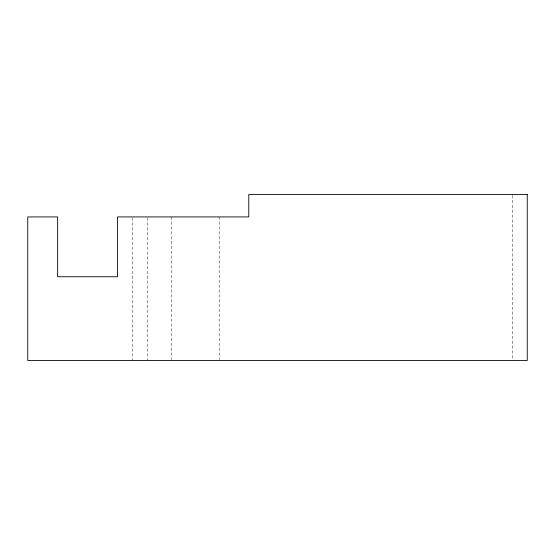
<?xml version="1.0" encoding="UTF-8"?>
<svg xmlns="http://www.w3.org/2000/svg" width="555" height="555" viewBox="0 0 555 555"><rect width="100%" height="100%" fill="white"/><g stroke="black" fill="none" stroke-linecap="round" stroke-linejoin="round"><path stroke-width="0.42" stroke-dasharray="2.77 2.08" d="M512.293 195.367L512.293 359.633M219.176 216.929L219.176 359.633M171.322 216.929L171.322 359.633M147.394 217.796L147.394 360.5M132.437 217.796L132.437 360.5"/><path stroke-width="0.83" d="M527.25 194.5L248.786 194.5L248.786 216.929L117.48 216.929L117.48 276.751L57.658 276.751L57.658 216.929L27.75 216.929L27.75 360.5L527.25 360.5L527.25 194.5"/></g></svg>
